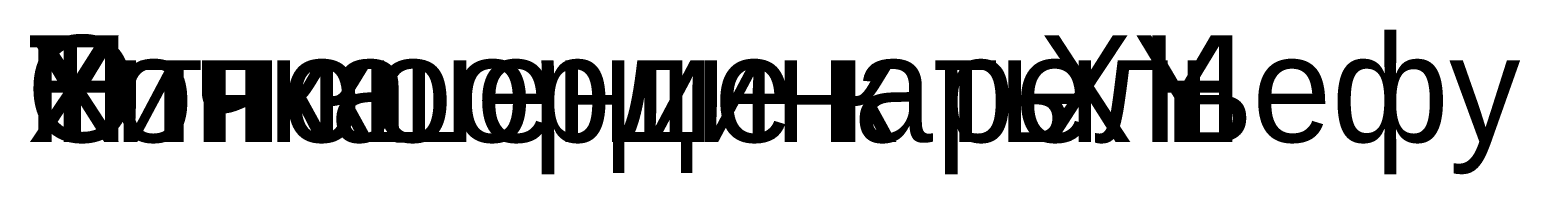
# Model space of a CAD drawing. Extents: x 0 to 61402, y 0 to 11552.
# Drawn here: x 0.006 to 2.797, y -0.06 to 0.211 of the extents above.
import ezdxf

# ---------------------------------------------------------------- set-up
doc = ezdxf.new("R2010")
doc.units = 0
doc.header["$LTSCALE"] = 0.5
doc.header["$MEASUREMENT"] = 0
doc.layers.add('ТОЧКИ_ОБОСНОВАНИЯ', color=5, linetype='CONTINUOUS')

msp = doc.modelspace()

# ---------------------------------------------------------------- texts
at = {"layer": 'ТОЧКИ_ОБОСНОВАНИЯ', "flags": 1}
for tag in ['Y', 'Y', 'Y', 'Y', 'Y', 'Y', 'Y', 'Y', 'Y', 'Y', 'Y', 'Y', 'Y', 'Y', 'Y', 'Y', 'Y', 'Y', 'Y', 'Y', 'Y', 'Y', 'Y', 'Y', 'Y', 'Y', 'Y', 'Y', 'Y', 'Y', 'Y', 'Y', 'Y', 'Y', 'Y', 'Y', 'Y', 'Y', 'Y', 'Y', 'Y', 'Y', 'Y', 'Точка', 'X', 'Тип координат XY', 'Тип координаты H', 'Точка', 'X', 'Тип координат XY', 'Тип координаты H', 'Точка', 'X', 'Тип координат XY', 'Тип координаты H', 'Точка', 'X', 'Тип координат XY', 'Тип координаты H', 'Точка', 'X', 'Тип координат XY', 'Тип координаты H', 'Точка', 'X', 'Тип координат XY', 'Тип координаты H', 'Точка', 'X', 'Тип координат XY', 'Тип координаты H', 'Точка', 'X', 'Тип координат XY', 'Тип координаты H', 'Точка', 'X', 'Тип координат XY', 'Тип координаты H', 'Точка', 'X', 'Тип координат XY', 'Тип координаты H', 'Точка', 'X', 'Тип координат XY', 'Тип координаты H', 'Точка', 'X', 'Тип координат XY', 'Тип координаты H', 'Точка', 'X', 'Тип координат XY', 'Тип координаты H', 'Точка', 'X', 'Тип координат XY', 'Тип координаты H', 'Точка', 'X', 'Тип координат XY', 'Тип координаты H', 'Точка', 'X', 'Тип координат XY', 'Тип координаты H', 'Точка', 'X', 'Тип координат XY', 'Тип координаты H', 'Точка', 'X', 'Тип координат XY', 'Тип координаты H', 'Точка', 'X', 'Тип координат XY', 'Тип координаты H', 'Точка', 'X', 'Тип координат XY', 'Тип координаты H', 'Точка', 'X', 'Тип координат XY', 'Тип координаты H', 'Точка', 'X', 'Тип координат XY', 'Тип координаты H', 'Точка', 'X', 'Тип координат XY', 'Тип координаты H', 'Точка', 'X', 'Тип координат XY', 'Тип координаты H', 'Точка', 'X', 'Тип координат XY', 'Тип координаты H', 'Точка', 'X', 'Тип координат XY', 'Тип координаты H', 'Точка', 'X', 'Тип координат XY', 'Тип координаты H', 'Точка', 'X', 'Тип координат XY', 'Тип координаты H', 'Точка', 'X', 'Тип координат XY', 'Тип координаты H', 'Точка', 'X', 'Тип координат XY', 'Тип координаты H', 'Точка', 'X', 'Тип координат XY', 'Тип координаты H', 'Точка', 'X', 'Тип координат XY', 'Тип координаты H', 'Точка', 'X', 'Тип координат XY', 'Тип координаты H', 'Точка', 'X', 'Тип координат XY', 'Тип координаты H', 'Точка', 'X', 'Тип координат XY', 'Тип координаты H', 'Точка', 'X', 'Тип координат XY', 'Тип координаты H', 'Точка', 'X', 'Тип координат XY', 'Тип координаты H', 'Точка', 'X', 'Тип координат XY', 'Тип координаты H', 'Точка', 'X', 'Тип координат XY', 'Тип координаты H', 'Точка', 'X', 'Тип координат XY', 'Тип координаты H', 'Точка', 'X', 'Тип координат XY', 'Тип координаты H', 'Точка', 'X', 'Тип координат XY', 'Тип координаты H', 'Точка', 'X', 'Тип координат XY', 'Тип координаты H', 'Отношение к рельефу', 'Отношение к рельефу', 'Отношение к рельефу', 'Отношение к рельефу', 'Отношение к рельефу', 'Отношение к рельефу', 'Отношение к рельефу', 'Отношение к рельефу', 'Отношение к рельефу', 'Отношение к рельефу', 'Отношение к рельефу', 'Отношение к рельефу', 'Отношение к рельефу', 'Отношение к рельефу', 'Отношение к рельефу', 'Отношение к рельефу', 'Отношение к рельефу', 'Отношение к рельефу', 'Отношение к рельефу', 'Отношение к рельефу', 'Отношение к рельефу', 'Отношение к рельефу', 'Отношение к рельефу', 'Отношение к рельефу', 'Отношение к рельефу', 'Отношение к рельефу', 'Отношение к рельефу', 'Отношение к рельефу', 'Отношение к рельефу', 'Отношение к рельефу', 'Отношение к рельефу', 'Отношение к рельефу', 'Отношение к рельефу', 'Отношение к рельефу', 'Отношение к рельефу', 'Отношение к рельефу', 'Отношение к рельефу', 'Отношение к рельефу', 'Отношение к рельефу', 'Отношение к рельефу', 'Отношение к рельефу', 'Отношение к рельефу', 'Отношение к рельефу', 'H', 'H', 'H', 'H', 'H', 'H', 'H', 'H', 'H', 'H', 'H', 'H', 'H', 'H', 'H', 'H', 'H', 'H', 'H', 'H', 'H', 'H', 'H', 'H', 'H', 'H', 'H', 'H', 'H', 'H', 'H', 'H', 'H', 'H', 'H', 'H', 'H', 'H', 'H', 'H', 'H', 'H', 'H']:
    msp.add_attdef(tag, (0, 0), '', height=0.2, dxfattribs=at)

doc.saveas('drawing.dxf')
